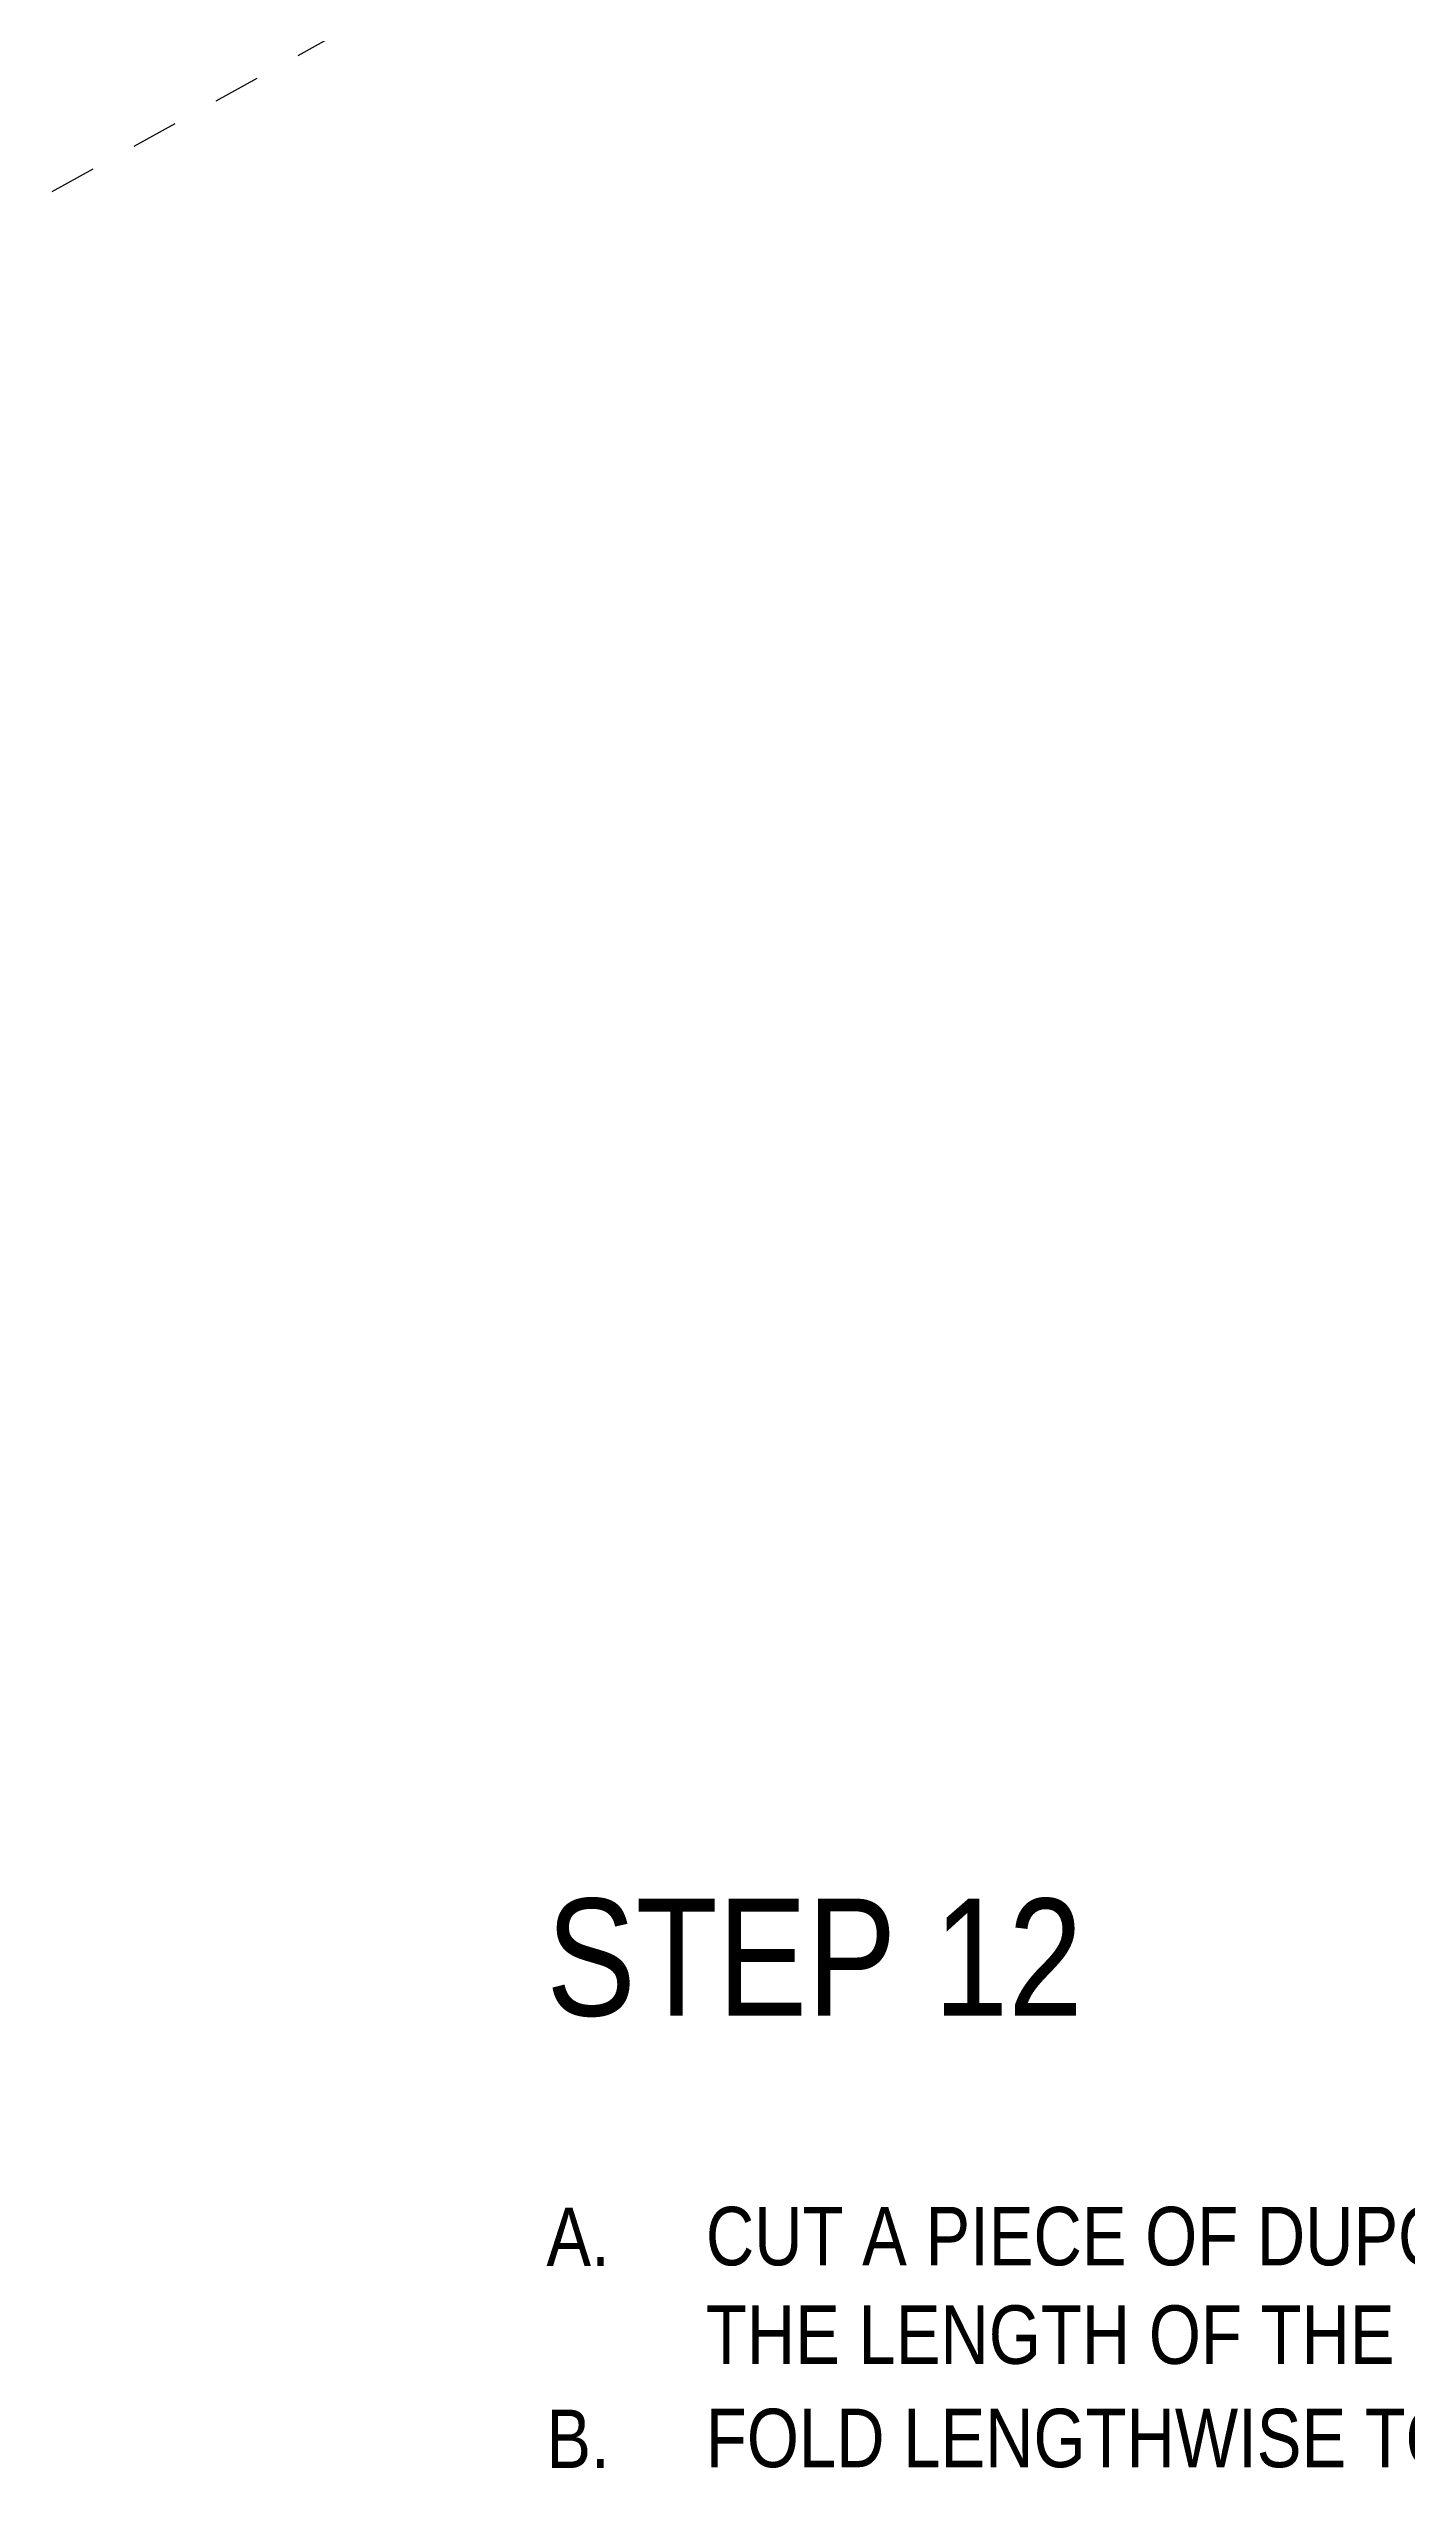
# Model space of a CAD drawing. Extents: x -1328 to 5679, y -4611 to 1603.
# Drawn here: x -485.1 to -223.9, y -2894.3 to -2425.3 of the extents above; entities that cross this region are included whole.
import ezdxf

# ---------------------------------------------------------------- set-up
doc = ezdxf.new("R2010")
doc.units = 0
doc.header["$MEASUREMENT"] = 0
doc.linetypes.add('AI-Linetype-35', pattern=[18.002632, 9.001316, -9.001316])
for name, color, linetype, lineweight in [('.ATI-TEXT_1', 7, 'Continuous', 0), ('G-ANNO-TTLB', 7, 'Continuous', 0), ('TYVEK', 7, 'Continuous', 0)]:
    doc.layers.add(name, color=color, linetype=linetype, lineweight=lineweight)

msp = doc.modelspace()

# ---------------------------------------------------------------- hatches: boundary and pattern name
at = {"layer": 'G-ANNO-TTLB', "true_color": 0xff00ff, "transparency": 33554687}
h = msp.add_hatch(color=6, dxfattribs=at)
edge = h.paths.add_edge_path()
edge.add_spline(control_points=[(1601.48, -3473.69), (1601.48, -3473.69), (-1328.04, -3473.69), (-1328.04, -3473.69), (-1328.04, -3473.69), (-1328.04, -1016.69), (-1328.04, -1016.69), (-1328.04, -1016.69), (1601.48, -1016.69), (1601.48, -1016.69), (1601.48, -1016.69), (1601.48, -3473.69), (1601.48, -3473.69)], knot_values=[0, 0, 0, 0, 1, 1, 1, 2, 2, 2, 3, 3, 3, 4, 4, 4, 4], degree=3, periodic=0)
edge = h.paths.add_edge_path()
edge.add_spline(control_points=[(-1319.04, -1025.69), (-1319.04, -1025.69), (-1319.04, -3464.69), (-1319.04, -3464.69), (-1319.04, -3464.69), (1592.48, -3464.69), (1592.48, -3464.69), (1592.48, -3464.69), (1592.48, -1025.69), (1592.48, -1025.69), (1592.48, -1025.69), (-1319.04, -1025.69), (-1319.04, -1025.69)], knot_values=[0, 0, 0, 0, 1, 1, 1, 2, 2, 2, 3, 3, 3, 4, 4, 4, 4], degree=3, periodic=0)
edge.add_line((-1319.04, -1025.69), (-1319.04, -1025.69))

# ---------------------------------------------------------------- linework, layer by layer
at = {"layer": 'G-ANNO-TTLB'}
for points in [[(1601.48, -3473.69), (1601.48, -3473.69), (-1328.04, -3473.69), (-1328.04, -3473.69), (-1328.04, -3473.69), (-1328.04, -1016.69), (-1328.04, -1016.69), (-1328.04, -1016.69), (1601.48, -1016.69), (1601.48, -1016.69), (1601.48, -1016.69), (1601.48, -3473.69), (1601.48, -3473.69)], [(-1319.04, -1025.69), (-1319.04, -1025.69), (-1319.04, -3464.69), (-1319.04, -3464.69), (-1319.04, -3464.69), (1592.48, -3464.69), (1592.48, -3464.69), (1592.48, -3464.69), (1592.48, -1025.69), (1592.48, -1025.69), (1592.48, -1025.69), (-1319.04, -1025.69), (-1319.04, -1025.69)]]:
    msp.add_open_spline(points, degree=3, knots=[0, 0, 0, 0, 1, 1, 1, 2, 2, 2, 3, 3, 3, 4, 4, 4, 4], dxfattribs=at)
at = {"layer": 'TYVEK', "color": 18, "linetype": 'AI-Linetype-35', "lineweight": 25, "true_color": 0x000000}
msp.add_line((-626.22, -2531.19), (-249.69, -2322.84), dxfattribs=at)

# ---------------------------------------------------------------- texts
at = {"layer": '.ATI-TEXT_1', "char_height": 0.2, "attachment_point": 7}
for s, insert in [('\\C18;\\c0;\\FArial Narrow|b0|i0|c1;\\H22.503291;\\W1.000000;STEP 12', (-389.43, -2803.95)), ('\\C18;\\c0;\\FArial Narrow|b0|i0|c1;\\H11.249999;\\W1.000000;A.', (-389.42, -2851.81)), ('\\C18;\\c0;\\FArial Narrow|b0|i0|c1;\\H11.249999;\\W1.000000;CUT A PIECE OF DUPONT™ FLASHING TAPE', (-358.75, -2851.81)), ('\\C18;\\c0;\\FArial Narrow|b0|i0|c1;\\H11.249999;\\W1.000000;THE LENGTH OF THE OUTER JAMB.', (-358.75, -2870.76)), ('\\C18;\\c0;\\FArial Narrow|b0|i0|c1;\\H11.249999;\\W1.000000;B.', (-389.43, -2890.64)), ('\\C18;\\c0;\\FArial Narrow|b0|i0|c1;\\H11.249999;\\W1.000000;FOLD LENGTHWISE TO CREATE A SHARP CREASE IN THE', (-358.75, -2890.64))]:
    msp.add_mtext(s, dxfattribs=dict(at, insert=insert))

doc.saveas('drawing.dxf')
